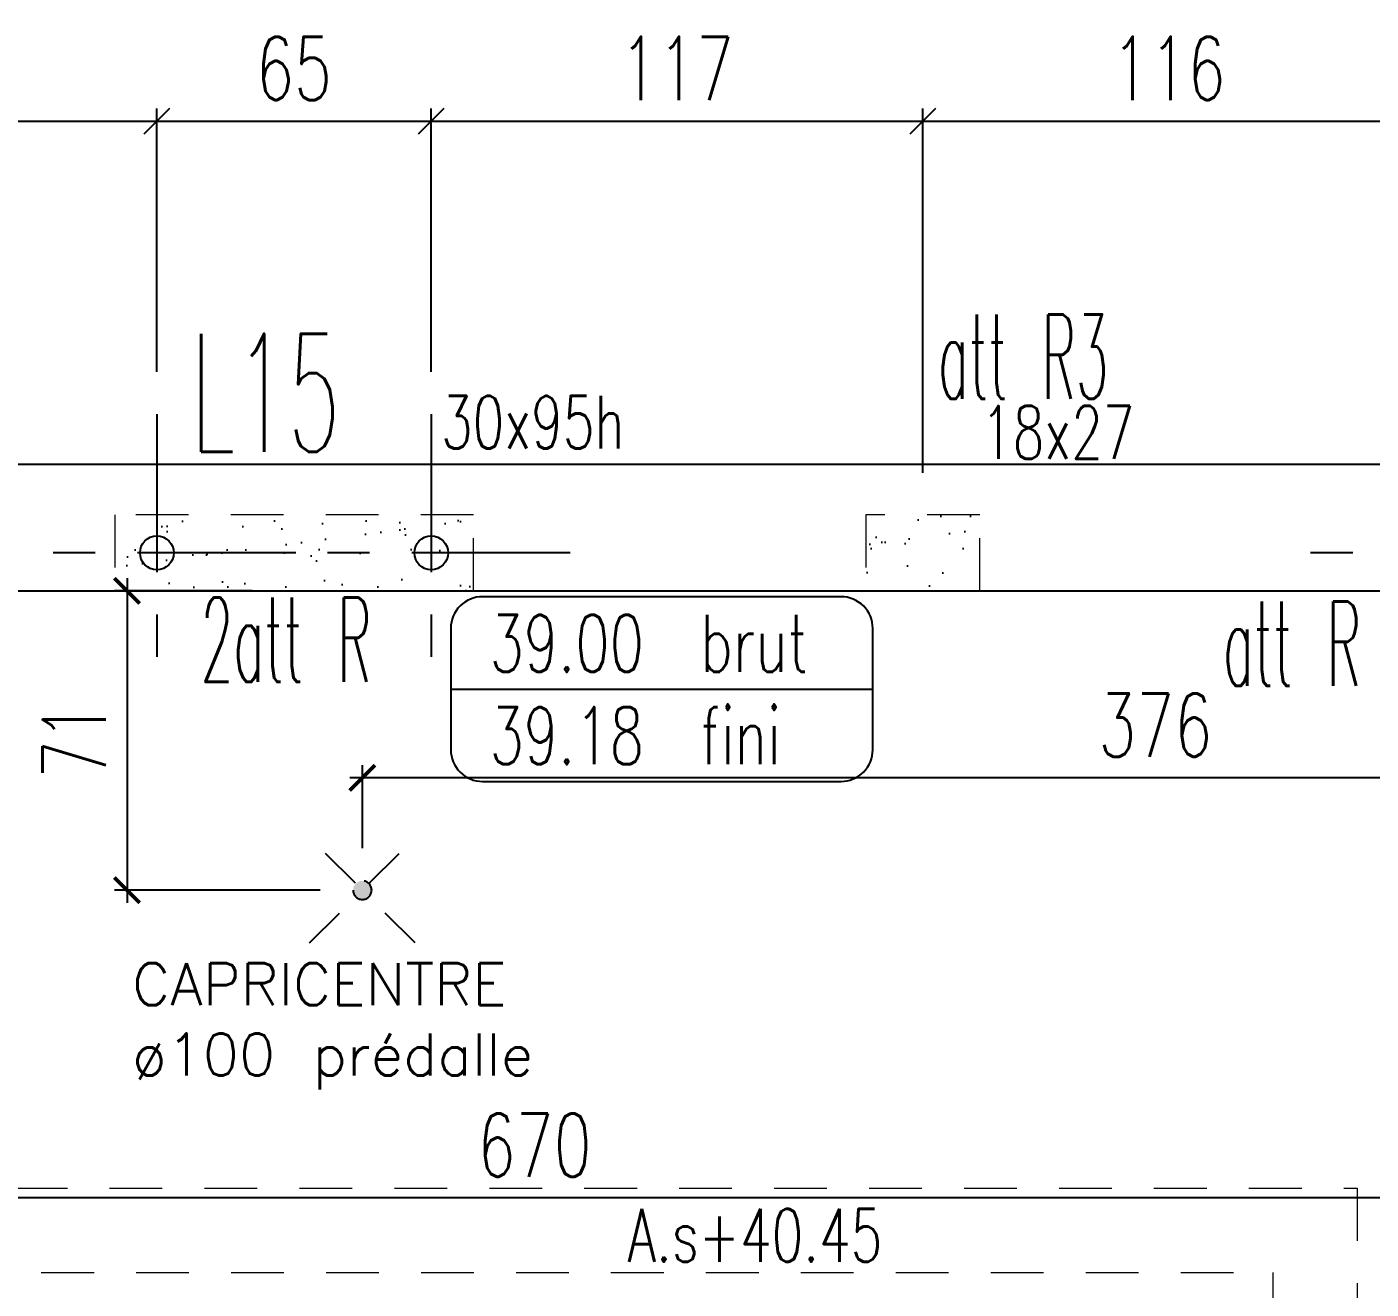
# Model space of a CAD drawing. Extents: x 308 to 787, y -199 to -146.
# Drawn here: x 348.483 to 351.668, y -168.861 to -165.87 of the extents above; entities that cross this region are included whole.
import ezdxf

# ---------------------------------------------------------------- set-up
doc = ezdxf.new("R2010")
doc.units = 0
doc.header["$LTSCALE"] = 0.5
doc.header["$MEASUREMENT"] = 0
for name, pattern in [('AXES2', [1.125, 0.75, -0.125, 0.125, -0.125]), ('CACHE', [0.375, 0.25, -0.125]), ('CONTINU', [0]), ('DISCONTINU2', [0.375, 0.25, -0.125])]:
    doc.linetypes.add(name, pattern=pattern)
doc.layers.get('0').update_dxf_attribs({"linetype": 'CONTINUOUS'})
doc.layers.get('DEFPOINTS').update_dxf_attribs({"linetype": 'CONTINUOUS'})
for name, color, linetype in [('_ SERTI RESERVATION', 210, 'CACHE'), ('AXES', 6, 'AXES2'), ('COTATION', 7, 'CONTINUOUS'), ('ELFOATTR', 7, 'CONTINUOUS'), ('HABILLAGE', 7, 'CONTINUOUS'), ('POCHAGE', 254, 'CONTINUOUS'), ('POUTRES', 2, 'CONTINUOUS'), ('RAID', 1, 'CONTINUOUS'), ('RDC', 7, 'DISCONTINU2'), ('REPERAGE', 4, 'CONTINUOUS'), ('REPERE-POUT', 4, 'CONTINUOUS'), ('REPERE-RAID', 4, 'CONTINUOUS')]:
    doc.layers.add(name, color=color, linetype=linetype)
doc.styles.add('ROMANS8', font='romans.shx', dxfattribs={"width": 0.7})
doc.styles.get("Standard").update_dxf_attribs({"font": 'txt.shx'})
doc.dimstyles.new('COT50 cm', dxfattribs={"dimtxt": 0.15, "dimasz": 0.06, "dimexe": 0.03, "dimexo": 0.1, "dimgap": 0.05, "dimtad": 1, "dimdec": 0, "dimlfac": 100, "dimzin": 0, "dimdsep": 46, "dimtxsty": 'ROMANS8', "dimblk1": 'OBLIQUE', "dimblk2": 'OBLIQUE', "dimsah": 1, "dimcen": 0.03, "dimdle": 0.03, "dimclrt": 1, "dimadec": 0, "dimazin": 0, "dimtfac": 1, "dimtdec": 0, "dimtmove": 0, "dimatfit": 3, "dimfxl": 0, "dimtolj": 1, "dimtzin": 0, "dimlwd": -1, "dimlwe": -1, "dimarcsym": 0})
pattern_1 = [(37.5, (-513.79323, 160.44126), (-0.004409535, 0.134877664), [0, -0.1064, 0, -0.119, 0, -0.11375]), (7.5, (-513.79323, 160.44126), (0.12388437, 0.197550225), [0, -0.0574, 0, -0.0959, 0, -0.03675]), (327.5, (-513.87933, 160.44126), (0.21798993, 0.000396134), [0, -0.035, 0, -0.126, 0, -0.1645]), (317.5, (-513.87933, 160.44126), (0.21042886, 0.06143729), [0, -0.0175, 0, -0.0826, 0, -0.0945])]

# ---------------------------------------------------------------- blocks, each defined once
blk = doc.blocks.new('139')
at = {"layer": 'HABILLAGE', "color": 7}
blk.add_line((-0.6648, 0), (0.6648, 0), dxfattribs=at)
at = {"layer": 'HABILLAGE'}
blk.add_lwpolyline([(-0.5648, -0.291), (0.5648, -0.291, 0.414214), (0.6648, -0.191), (0.6648, 0.191, 0.414214), (0.5648, 0.291), (-0.5648, 0.291, 0.414214), (-0.6648, 0.191), (-0.6648, -0.191, 0.414214)], format="xyb", close=True, dxfattribs=at)
at = {"layer": 'HABILLAGE', "color": 1, "width": 0.7}
for s, p in [('brut', (0.1215, 0.054)), ('fini', (0.1215, -0.237))]:
    blk.add_text(s, height=0.18, dxfattribs=at).set_placement(p)
for tag, p in [('NIVBRUT', (-0.5425, 0.054)), ('NIVFINI', (-0.5425, -0.237))]:
    blk.add_attdef(tag, p, '', height=0.18, dxfattribs=at)
blk = doc.blocks.new('_Oblique')
at = {"layer": 'COTATION', "color": 0, "lineweight": -2}
blk.add_line((-0.5, -0.5), (0.5, 0.5), dxfattribs=at)
blk = doc.blocks.new('*D579')
at = {"layer": 'COTATION', "color": 0, "transparency": 16777216}
for p, q in [((346.3362, -168.3449), (346.3362, -168.6749)), ((353.0359, -168.4513), (353.0359, -168.6749)), ((353.0659, -168.6449), (346.3062, -168.6449))]:
    blk.add_line(p, q, dxfattribs=at)
at = {"layer": 'DEFPOINTS', "color": 0, "transparency": 16777216}
for p in [(346.3362, -167.1613), (353.0359, -168.3513), (346.3362, -168.6449)]:
    blk.add_point(p, dxfattribs=at)
at = {"layer": 'COTATION', "color": 0, "transparency": 16777216, "xscale": 0.06, "yscale": 0.06, "zscale": 0.06, "rotation": 180}
blk.add_blockref('_Oblique', (346.3362, -168.6449), dxfattribs=at)
at = {"layer": 'COTATION', "color": 0, "transparency": 16777216, "xscale": 0.06, "yscale": 0.06, "zscale": 0.06}
blk.add_blockref('_Oblique', (353.0359, -168.6449), dxfattribs=at)
at = {"layer": 'COTATION', "color": 1, "transparency": 16777216, "insert": (349.686, -168.5199), "char_height": 0.15, "attachment_point": 5, "style": 'ROMANS8'}
blk.add_mtext('\\A1;670', dxfattribs=at)
blk = doc.blocks.new('*D701')
at = {"layer": 'COTATION', "color": 0, "transparency": 16777216}
for p, q in [((346.7609, -166.6874), (346.7609, -166.0632)), ((348.7908, -166.6874), (348.7908, -166.0632)), ((346.7309, -166.0932), (348.8208, -166.0932))]:
    blk.add_line(p, q, dxfattribs=at)
at = {"layer": 'DEFPOINTS', "color": 0, "transparency": 16777216}
for p in [(348.7908, -166.0932), (346.7609, -166.7874), (348.7908, -166.7874)]:
    blk.add_point(p, dxfattribs=at)
at = {"layer": 'COTATION', "color": 0, "transparency": 16777216, "xscale": 0.06, "yscale": 0.06, "zscale": 0.06, "rotation": 180}
blk.add_blockref('_Oblique', (346.7609, -166.0932), dxfattribs=at)
at = {"layer": 'COTATION', "color": 0, "transparency": 16777216, "xscale": 0.06, "yscale": 0.06, "zscale": 0.06}
blk.add_blockref('_Oblique', (348.7908, -166.0932), dxfattribs=at)
at = {"layer": 'COTATION', "color": 1, "transparency": 16777216, "insert": (347.7758, -165.9682), "char_height": 0.15, "attachment_point": 5, "style": 'ROMANS8'}
blk.add_mtext('\\A1;203', dxfattribs=at)
blk = doc.blocks.new('*D702')
at = {"layer": 'COTATION', "color": 0, "transparency": 16777216}
for p, q in [((348.7908, -166.6874), (348.7908, -166.0632)), ((349.4409, -166.6874), (349.4409, -166.0632)), ((348.7608, -166.0932), (349.4709, -166.0932))]:
    blk.add_line(p, q, dxfattribs=at)
at = {"layer": 'DEFPOINTS', "color": 0, "transparency": 16777216}
for p in [(349.4409, -166.0932), (348.7908, -166.7874), (349.4409, -166.7874)]:
    blk.add_point(p, dxfattribs=at)
at = {"layer": 'COTATION', "color": 0, "transparency": 16777216, "xscale": 0.06, "yscale": 0.06, "zscale": 0.06, "rotation": 180}
blk.add_blockref('_Oblique', (348.7908, -166.0932), dxfattribs=at)
at = {"layer": 'COTATION', "color": 0, "transparency": 16777216, "xscale": 0.06, "yscale": 0.06, "zscale": 0.06}
blk.add_blockref('_Oblique', (349.4409, -166.0932), dxfattribs=at)
at = {"layer": 'COTATION', "color": 1, "transparency": 16777216, "insert": (349.1158, -165.9682), "char_height": 0.15, "attachment_point": 5, "style": 'ROMANS8'}
blk.add_mtext('\\A1;65', dxfattribs=at)
blk = doc.blocks.new('*D703')
at = {"layer": 'COTATION', "color": 0, "transparency": 16777216}
for p, q in [((349.4409, -166.6874), (349.4409, -166.0632)), ((350.6059, -166.9263), (350.6059, -166.0632)), ((349.4109, -166.0932), (350.6359, -166.0932))]:
    blk.add_line(p, q, dxfattribs=at)
at = {"layer": 'DEFPOINTS', "color": 0, "transparency": 16777216}
for p in [(350.6059, -166.0932), (349.4409, -166.7874), (350.6059, -167.0263)]:
    blk.add_point(p, dxfattribs=at)
at = {"layer": 'COTATION', "color": 0, "transparency": 16777216, "xscale": 0.06, "yscale": 0.06, "zscale": 0.06, "rotation": 180}
blk.add_blockref('_Oblique', (349.4409, -166.0932), dxfattribs=at)
at = {"layer": 'COTATION', "color": 0, "transparency": 16777216, "xscale": 0.06, "yscale": 0.06, "zscale": 0.06}
blk.add_blockref('_Oblique', (350.6059, -166.0932), dxfattribs=at)
at = {"layer": 'COTATION', "color": 1, "transparency": 16777216, "insert": (350.0234, -165.9682), "char_height": 0.15, "attachment_point": 5, "style": 'ROMANS8'}
blk.add_mtext('\\A1;117', dxfattribs=at)
blk = doc.blocks.new('*D704')
at = {"layer": 'COTATION', "color": 0, "transparency": 16777216}
for p, q in [((350.6059, -166.9263), (350.6059, -166.0632)), ((351.7708, -166.6874), (351.7708, -166.0632)), ((350.5759, -166.0932), (351.8008, -166.0932))]:
    blk.add_line(p, q, dxfattribs=at)
at = {"layer": 'DEFPOINTS', "color": 0, "transparency": 16777216}
for p in [(351.7708, -166.0932), (351.7708, -166.7874), (350.6059, -167.0263)]:
    blk.add_point(p, dxfattribs=at)
at = {"layer": 'COTATION', "color": 0, "transparency": 16777216, "xscale": 0.06, "yscale": 0.06, "zscale": 0.06, "rotation": 180}
blk.add_blockref('_Oblique', (350.6059, -166.0932), dxfattribs=at)
at = {"layer": 'COTATION', "color": 0, "transparency": 16777216, "xscale": 0.06, "yscale": 0.06, "zscale": 0.06}
blk.add_blockref('_Oblique', (351.7708, -166.0932), dxfattribs=at)
at = {"layer": 'COTATION', "color": 1, "transparency": 16777216, "insert": (351.1883, -165.9682), "char_height": 0.15, "attachment_point": 5, "style": 'ROMANS8'}
blk.add_mtext('\\A1;116', dxfattribs=at)
blk = doc.blocks.new('A$C6B096A38')
at = {"layer": 'POCHAGE'}
h = blk.add_hatch(dxfattribs=at)
h.set_pattern_fill('AR-SAND', color=0, scale=0.07)
h.set_pattern_definition(pattern_1)
h.paths.add_polyline_path([(3.445, -6.585), (2.595, -6.585), (2.595, -6.765), (3.445, -6.765)])
h = blk.add_hatch(dxfattribs=at)
h.set_pattern_fill('AR-SAND', color=0, scale=0.07)
h.set_pattern_definition(pattern_1)
h.paths.add_polyline_path([(4.645, -6.585), (4.375, -6.585), (4.375, -6.765), (4.645, -6.765)])
at = {"layer": 'AXES', "color": 1}
for p, q in [((2.6949, -6.3461), (2.6949, -7.0039)), ((3.345, -6.3461), (3.345, -7.0039)), ((3.0238, -6.675), (2.3661, -6.675)), ((3.6739, -6.675), (3.0161, -6.675)), ((6.0038, -6.675), (5.3461, -6.675))]:
    blk.add_line(p, q, dxfattribs=at)
at = {"layer": 'RAID'}
for centre in [(2.6949, -6.675), (3.345, -6.675)]:
    blk.add_circle(centre, 0.04, dxfattribs=at)
at = {"layer": 'RDC', "linetype": 'CACHE', "lineweight": 15}
blk.add_lwpolyline([(2.595, -6.585), (2.595, -6.765), (3.445, -6.765), (3.445, -6.585)], close=True, dxfattribs=at)
at = {"layer": 'RDC', "color": 1, "linetype": 'CACHE', "lineweight": 15}
blk.add_lwpolyline([(4.375, -6.585), (4.375, -6.765), (4.645, -6.765), (4.645, -6.585)], close=True, dxfattribs=at)
blk = doc.blocks.new('Ldouille')
h = blk.add_hatch(color=256)
h.dxf.hatch_style = 1
h.paths.add_polyline_path([(8.8, 0, 1), (-8.8, 0, 1)])
for p, q in [((-50, 50), (50, -50)), ((50, 50), (-50, -50))]:
    blk.add_line(p, q)
blk.add_circle((0, 0), 8.82)
at = {"layer": 'ELFOATTR', "flags": 11}
for tag, p in [('LUM', (45.3, -4.4, 0)), ('NOM', (45.3, -21.2, 0))]:
    blk.add_attdef(tag, p, '', height=10, dxfattribs=at)
blk = doc.blocks.new('_ArchTick')
at = {"color": 0, "linetype": 'ByBlock', "const_width": 0.15}
blk.add_lwpolyline([(-0.5, -0.5), (0.5, 0.5)], dxfattribs=at)
blk = doc.blocks.new('*D1053')
at = {"layer": '_ SERTI RESERVATION', "color": 0, "linetype": 'CONTINU', "transparency": 16777216}
for p, q in [((348.72, -167.1763), (348.72, -167.9458)), ((349.0162, -167.2063), (348.69, -167.2063)), ((349.1778, -167.9158), (348.69, -167.9158))]:
    blk.add_line(p, q, dxfattribs=at)
at = {"layer": 'DEFPOINTS', "color": 0, "linetype": 'CONTINU', "transparency": 16777216}
for p in [(349.1162, -167.2063), (348.72, -167.9158), (349.2778, -167.9158)]:
    blk.add_point(p, dxfattribs=at)
at = {"layer": '_ SERTI RESERVATION', "color": 0, "linetype": 'CONTINU', "transparency": 16777216, "xscale": 0.06, "yscale": 0.06, "zscale": 0.06}
for p, rotation in [((348.72, -167.2063), 90), ((348.72, -167.9158), 270)]:
    blk.add_blockref('_ArchTick', p, dxfattribs=dict(at, rotation=rotation))
at = {"layer": '_ SERTI RESERVATION', "linetype": 'CONTINU', "transparency": 16777216, "insert": (348.595, -167.561), "char_height": 0.15, "attachment_point": 5, "rotation": 90, "style": 'ROMANS8'}
blk.add_mtext('\\A1;71', dxfattribs=at)
blk = doc.blocks.new('*D1054')
at = {"layer": '_ SERTI RESERVATION', "color": 0, "linetype": 'CONTINU', "transparency": 16777216}
for p, q in [((349.2778, -167.8158), (349.2778, -167.6195)), ((353.0358, -167.7507), (353.0358, -167.6195)), ((353.0658, -167.6495), (349.2478, -167.6495))]:
    blk.add_line(p, q, dxfattribs=at)
at = {"layer": 'DEFPOINTS', "color": 0, "linetype": 'CONTINU', "transparency": 16777216}
for p in [(349.2778, -167.6495), (353.0358, -167.8507), (349.2778, -167.9158)]:
    blk.add_point(p, dxfattribs=at)
at = {"layer": '_ SERTI RESERVATION', "color": 0, "linetype": 'CONTINU', "transparency": 16777216, "xscale": 0.06, "yscale": 0.06, "zscale": 0.06, "rotation": 180}
blk.add_blockref('_ArchTick', (349.2778, -167.6495), dxfattribs=at)
at = {"layer": '_ SERTI RESERVATION', "color": 0, "linetype": 'CONTINU', "transparency": 16777216, "xscale": 0.06, "yscale": 0.06, "zscale": 0.06}
blk.add_blockref('_ArchTick', (353.0358, -167.6495), dxfattribs=at)
at = {"layer": '_ SERTI RESERVATION', "linetype": 'CONTINU', "transparency": 16777216, "insert": (351.1568, -167.5245), "char_height": 0.15, "attachment_point": 5, "style": 'ROMANS8'}
blk.add_mtext('\\A1;376', dxfattribs=at)

msp = doc.modelspace()

# ---------------------------------------------------------------- linework, layer by layer
at = {"layer": 'POUTRES'}
for p, q in [((346.3362, -166.9063), (353.0356, -166.9063)), ((346.3501, -167.2063), (353.0356, -167.2063))]:
    msp.add_line(p, q, dxfattribs=at)
at = {"layer": 'RDC', "linetype": 'CACHE', "lineweight": 15}
for points in [[(346.3314, -167.1193), (346.6536, -168.6219), (351.6353, -168.6219), (351.6357, -177.6667)], [(346.1359, -167.1613), (346.4919, -168.8219), (351.4353, -168.8219), (351.4357, -177.6667)]]:
    msp.add_lwpolyline(points, dxfattribs=at)

# ---------------------------------------------------------------- block references
at = {"layer": '_ SERTI RESERVATION', "xscale": -0.002500000019839044, "yscale": 0.002500000019839044, "zscale": 0.003999999999999999, "rotation": 180}
msp.add_blockref('Ldouille', (349.2778, -167.9158), dxfattribs=at)
at = {"layer": 'HABILLAGE', "color": 1, "xscale": 0.7521624, "yscale": 0.7521624, "zscale": 0.7521624}
msp.add_blockref('139', (349.9872, -167.4391), dxfattribs=at).add_auto_attribs({'NIVBRUT': '39.00', 'NIVFINI': '39.18'})
at = {"layer": 'RDC'}
msp.add_blockref('A$C6B096A38', (346.0959, -160.4413), dxfattribs=at)

# ---------------------------------------------------------------- texts
at = {"layer": '_ SERTI RESERVATION', "linetype": 'ByBlock', "insert": (348.7324, -168.0884), "char_height": 0.1, "attachment_point": 1}
msp.add_mtext_dynamic_manual_height_columns('CAPRICENTRE\\Pø100 prédalle', width=1.472691, gutter_width=7.9227, heights=[0], dxfattribs=at)
at = {"layer": 'REPERAGE', "color": 1, "style": 'ROMANS8', "width": 0.7}
for s, p in [(' 30x95h', (349.4041, -166.8693)), ('A.s+40.45', (349.9062, -168.7963))]:
    msp.add_text(s, height=0.125, dxfattribs=at).set_placement(p)
at = {"layer": 'REPERE-POUT', "width": 0.519}
msp.add_text('L15', height=0.28, dxfattribs=at).set_placement((348.8706, -166.877))
at = {"layer": 'REPERE-RAID', "color": 4, "width": 0.45}
for s, p in [('att R3', (350.6414, -166.7514)), ('2att R', (348.8948, -167.4223)), ('att R', (351.3169, -167.4316))]:
    msp.add_text(s, height=0.2, dxfattribs=at).set_placement(p)
at = {"layer": 'REPERE-RAID', "color": 1, "style": 'ROMANS8', "width": 0.7}
msp.add_text('18x27', height=0.125, dxfattribs=at).set_placement((350.7438, -166.8932))

# ---------------------------------------------------------------- dimensions: what is measured, and where the dimension line sits
at = {"layer": '_ SERTI RESERVATION', "linetype": 'CONTINU'}
dim = msp.add_linear_dim(base=(348.72, -167.9158), p1=(349.1162, -167.2063), p2=(349.2778, -167.9158), angle=90, dimstyle='COT50 cm', override={"dimblk": 'ArchTick', "dimsah": 0, "dimclrt": 256, "dimfxl": 3}, dxfattribs=at)
dim.commit()
dim.dimension.update_dxf_attribs({"geometry": '*D1053', "text_midpoint": (348.595, -167.561)})
dim = msp.add_linear_dim(base=(349.2778, -167.6495), p1=(353.0358, -167.8507), p2=(349.2778, -167.9158), dimstyle='COT50 cm', override={"dimblk": 'ArchTick', "dimsah": 0, "dimclrt": 256, "dimfxl": 3}, dxfattribs=at)
dim.commit()
dim.dimension.update_dxf_attribs({"geometry": '*D1054', "text_midpoint": (351.1568, -167.5245)})
at = {"layer": 'COTATION'}
for base, p1, p2, override, picture, middle in [((348.7908, -166.0932), (346.7609, -166.7874), (348.7908, -166.7874), {"dimtmove": 1}, '*D701', (347.7758, -165.9682)), ((349.4409, -166.0932), (348.7908, -166.7874), (349.4409, -166.7874), {"dimtmove": 1}, '*D702', (349.1158, -165.9682)), ((350.605869, -166.093232), (349.440866, -166.787396), (350.605869, -167.026265), {"dimtmove": 1}, '*D703', (350.023367, -165.968232)), ((351.7708, -166.0932), (350.6059, -167.0263), (351.7708, -166.7874), {"dimtmove": 1}, '*D704', (351.1883, -165.9682)), ((346.3362, -168.6449), (353.0359, -168.3513), (346.3362, -167.1613), {"dimtmove": 1, "dimfxl": 0.3}, '*D579', (349.686, -168.5199))]:
    dim = msp.add_linear_dim(base=base, p1=p1, p2=p2, dimstyle='COT50 cm', override=override, dxfattribs=at)
    dim.commit()
    dim.dimension.update_dxf_attribs({"geometry": picture, "text_midpoint": middle})

doc.saveas('drawing.dxf')
